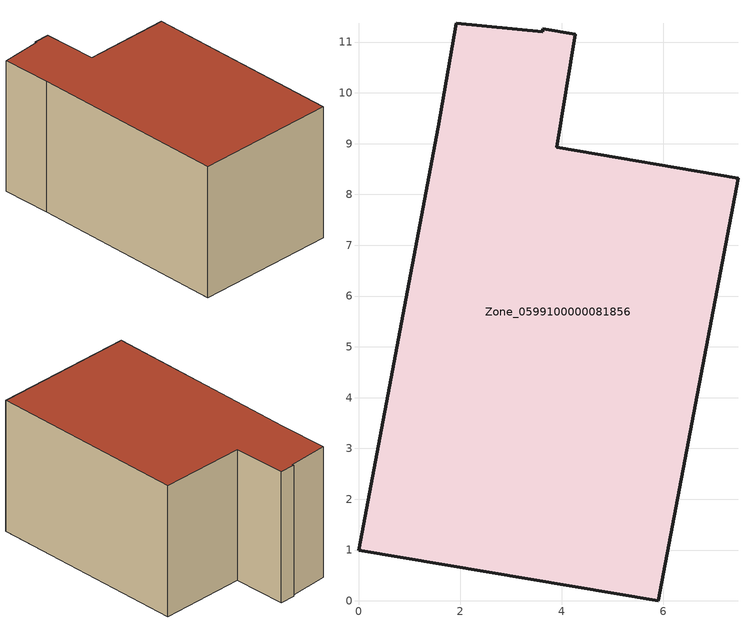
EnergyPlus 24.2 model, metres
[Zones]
Zone_0599100000081856
 floor ground (C_G): 1.92,11.37 3.63,11.21 3.63,11.26 4.27,11.15 3.9,8.93 7.47,8.32 5.9,0 0,1 1.57,9.33 z0
 wall outside (C_F): 3.9,8.93 4.27,11.15 3.63,11.26 3.63,11.21 1.92,11.37 1.57,9.33 0,1 5.9,0 7.47,8.32 3.9,8.93 z0:5.58
 roof outside (C_R): 3.63,11.21 1.92,11.37 1.57,9.33 0,1 5.9,0 7.47,8.32 3.9,8.93 4.27,11.15 3.63,11.26 z5.58
[BUILDING]
Pand.0599100000081856: North Axis=0; Terrain=City; Loads Convergence Tolerance Value=0.04; Temperature Convergence Tolerance Value=0.4; Solar Distribution=FullExterior; Maximum Number of Warmup Days=25; Minimum Number of Warmup Days=1
[Site:Location]
Rotterdam.The.Hague.AP_ZH_NLD Design_Conditions: Latitude=51.96; Longitude=4.45; Time Zone=1; Elevation=-4.5
[SITE:GROUNDTEMPERATURE:BUILDINGSURFACE]
18, 18, 18, 18, 18, 18, 18, 18, 18, 18, 18, 18
[MATERIAL] Thermal Absorptance=0.9; Solar Absorptance=0.7; Visible Absorptance=0.7
Name | Roughness | Thickness | Conductivity | Density | Specific Heat
G.TI.1946-1964 | MediumSmooth | 0.15 | 1 | 540 | 1210
F.TI.1946-1964 | Rough | 0.3 | 0.857143 | 1920 | 840
R.TI.1946-1964 | MediumRough | 0.2 | 0.277778 | 1500 | 1000
[CONSTRUCTION]
C_G: G.TI.1946-1964
C_F: F.TI.1946-1964
C_R: R.TI.1946-1964
[ZONE]
Zone_0599100000081856: Type=1; Multiplier=1; Ceiling Height=Autocalculate; Volume=Autocalculate; Floor Area=autocalculate; Part of Total Floor Area=Yes
[ZONEINFILTRATION:DESIGNFLOWRATE]
Infil_Zone_0599100000081856: Zone or ZoneList or Space or SpaceList=Zone_0599100000081856; Schedule=AlwaysOn; Design Flow Rate Calculation Method=Flow/Area; Flow Rate per Floor Area=0.003; Constant Term Coefficient=1; Temperature Term Coefficient=0; Velocity Term Coefficient=0; Velocity Squared Term Coefficient=0
[HVACTEMPLATE:ZONE:IDEALLOADSAIRSYSTEM]
Zone_0599100000081856: Maximum Heating Supply Air Temperature=50; Minimum Cooling Supply Air Temperature=13; Maximum Heating Supply Air Humidity Ratio=0.0156; Minimum Cooling Supply Air Humidity Ratio=0.0077; Heating Limit=NoLimit; Cooling Limit=NoLimit; Dehumidification Control Type=ConstantSensibleHeatRatio; Cooling Sensible Heat Ratio=0.7; Dehumidification Setpoint=60; Humidification Control Type=None; Humidification Setpoint=30; Outdoor Air Method=None; Outdoor Air Flow Rate per Person=0.00944; Outdoor Air Flow Rate per Zone Floor Area=0; Outdoor Air Flow Rate per Zone=0; Demand Controlled Ventilation Type=None; Outdoor Air Economizer Type=NoEconomizer; Heat Recovery Type=None; Sensible Heat Recovery Effectiveness=0.7; Latent Heat Recovery Effectiveness=0.65
[ZONECONTROL:THERMOSTAT]
ThermostatControl_Zone_0599100000081856: Zone or ZoneList=Zone_0599100000081856; Control Type Schedule=DualSetpointControlType; Control 1=Thermostat_Zone_0599100000081856; Temperature Difference Between Cutout And Setpoint=0
[THERMOSTATSETPOINT:DUALSETPOINT]
Thermostat_Zone_0599100000081856: Heating Setpoint Temperature Schedule=HeatingSetpoint_Zone_0599100000081856; Cooling Setpoint Temperature Schedule=CoolingSetpoint_Zone_0599100000081856
[SCHEDULE:COMPACT]
HeatingSetpoint_Zone_0599100000081856: Through: 12/31, For: AllDays, Until: 24:00, 21
CoolingSetpoint_Zone_0599100000081856: Through: 12/31, For: AllDays, Until: 24:00, 24
DualSetpointControlType: Through: 12/31, For: AllDays, Until: 24:00, 4
AlwaysOn: Through: 12/31, For: AllDays, Until: 24:00, 1
